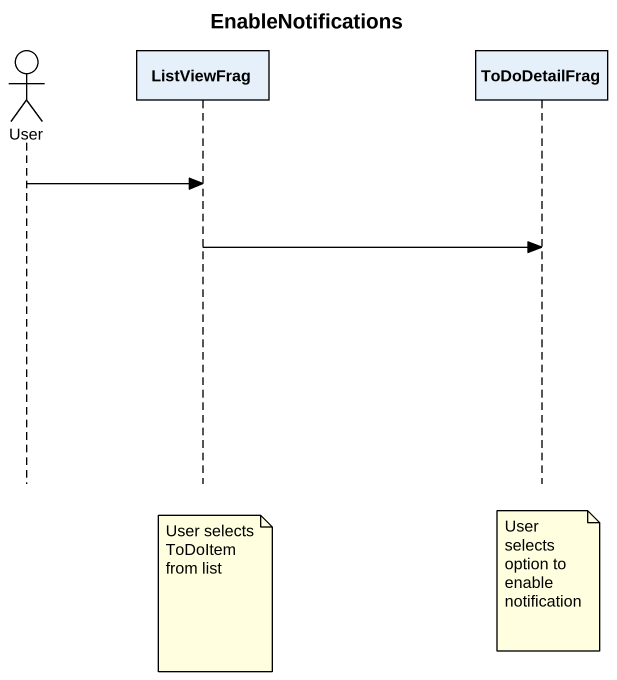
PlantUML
@startuml
title EnableNotifications
hide footbox
actor User
participant ListViewFrag
participant ToDoDetailFrag

User -> ListViewFrag
ListViewFrag -> ToDoDetailFrag
note over ToDoDetailFrag : User selects option to enable notification
note over ListViewFrag : User selects ToDoItem from list
@enduml
